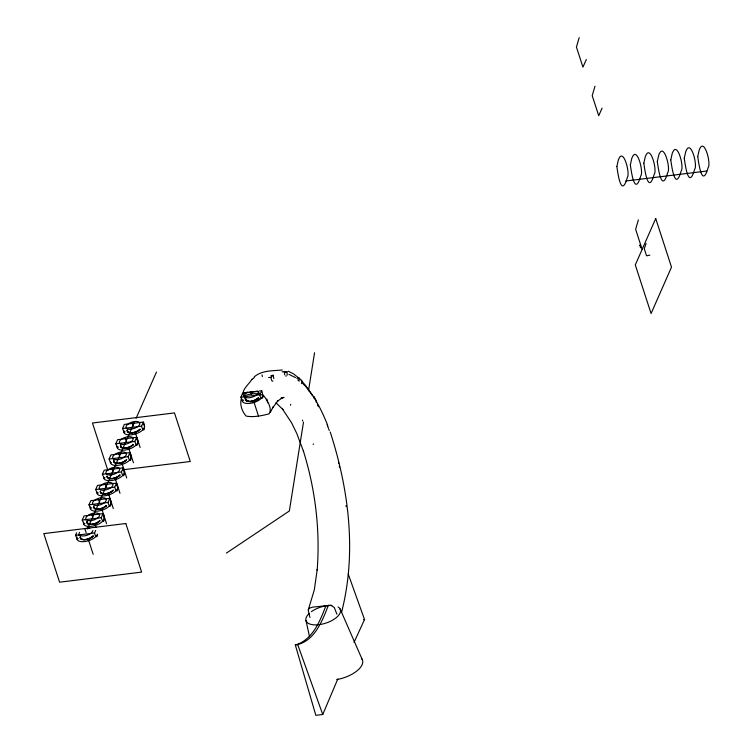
<?xml version="1.0" encoding="UTF-8"?>
<svg xmlns="http://www.w3.org/2000/svg" width="753" height="753" viewBox="0 0 753 753"><rect width="100%" height="100%" fill="white"/><g stroke="black" fill="none" stroke-linecap="round" stroke-linejoin="round"><path stroke-width="1.13" d="M290.63 405.246L290.639 404.323M100.3 491.417C102.464 496.133 110.258 492.942 113.195 490.147M107.011 476.16L107.265 477.28A5.487 1.261 24.6 0 0 108.14 478.127L110.437 478.644M113.731 460.911L113.976 462.031A5.487 1.261 24.6 0 0 114.851 462.879L117.148 463.387M120.442 445.654C122.607 450.369 130.401 447.178 133.328 444.383M301.699 383.663L301.821 380.623L299.035 378.072L296.795 378.345M136.331 432.664L134.778 433.389M313.549 397.866L313.756 396.323L316.392 400.907L316.147 402.384M302.49 420.861L302.602 420.08M80.223 536.804C81.531 542.104 90.275 538.753 93.052 535.92M86.934 521.547L87.132 523.053A5.487 1.261 24.6 0 0 87.997 523.9M93.645 506.289L93.843 507.795A5.487 1.261 24.6 0 0 94.709 508.642M245.572 398.619L245.77 400.125A5.487 1.252 24.6 0 0 246.636 400.963L248.942 401.481M303.515 422.028L289.35 510.986L226.399 553.097M308.485 390.845L314.566 352.715M640.445 247.709L640.106 244.772L639.749 245.582M97.504 535.27C96.958 539.073 94.586 534.639 94.558 532.983L95.687 530.413M241.722 397.65C239.172 403.476 242.005 411.618 246.156 416.098C253.648 417.491 261.799 415.731 269.122 413.849C272.558 408.615 267.362 400.615 264.049 396.153C258.298 392.125 250.438 393.706 244.217 395.777M275.909 402.733L283.09 409.66L282.422 408.926L291.599 422.81L296.823 433.587L303.581 451.555L303.393 451.009C315.366 489.365 320.26 530.065 317.173 570.153L317.22 569.522L314.283 590.004L308.193 610.137L309.954 617.488M113.788 460.525L114.117 459.772M120.499 445.268L120.828 444.524M129.61 447.96L127.765 448.421M341.542 612.377C356.856 553.135 348.912 489.582 330.219 432.006M251.926 379.154C249.469 384.086 241.045 389.602 243.567 395.899M326.021 605.45C320.157 620.801 312.702 640.003 295.327 645.01L315.836 715.35L322.755 714.503L337.796 678.971M328.43 605.158C322.359 620.905 314.274 642.045 295.327 645.01M91.791 507.682L90.633 508.642L88.967 504.811L90.774 500.698L109.797 498.364C112.046 501.479 110.738 511.767 107.99 502.467L109.797 498.364M243.718 400.012L242.56 400.963L240.894 397.132L242.701 393.038L257.253 391.249M313.192 444.486L313.399 443.903M89.315 539.562L87.95 540.193M254.683 401.349L252.839 401.716M308.297 609.648L309.568 608.123L312.834 607.097L330.727 605.318L334.276 607.455L336.883 614.175M78.199 538.668L77.211 539.148L75.535 535.317L76.665 532.757M84.91 523.41L83.922 523.89L82.246 520.069L84.054 515.956L103.086 513.621C105.335 516.737 104.027 527.025 101.278 517.725L103.086 513.621M98.332 492.904L97.344 493.384L95.678 489.554L97.485 485.45L116.508 483.106C118.758 486.222 117.449 496.519 114.701 487.21L116.508 483.106M105.043 477.647L104.055 478.127L102.389 474.296L104.196 470.192L123.219 467.848C125.469 470.964 124.16 481.261 121.412 471.962L123.219 467.848M111.557 462.756L110.446 462.446L109.1 459.038L110.907 454.934L129.93 452.591C132.18 455.716 130.871 466.003 128.123 456.704L129.93 452.591M118.475 447.131L117.487 447.611L115.811 443.79L117.619 439.677L136.641 437.342C138.9 440.458 137.583 450.746 134.834 441.446L136.641 437.342M125.186 431.874L124.198 432.363L122.523 428.532L124.33 424.419L143.352 422.085C145.611 425.2 144.303 435.488 141.545 426.189L143.352 422.085M87.414 528.983L134.712 421.482M136.133 418.254L156.473 372.029M579.198 37.65L576.422 47.053L582.944 67.149L586.305 59.515M594.983 86.247L592.206 95.65L598.739 115.736L602.089 108.112M638.403 219.867L635.626 229.279L642.149 249.365M646.102 243.558L644.276 248.725L646.582 255.822L649.867 255.145M262.797 394.723C264.049 399.269 260.114 399.711 259.917 394.788L261.724 390.694L259.493 390.967M354.042 642.356L364.537 619.55L348.272 574.191M251.351 394.026L252.151 392.322M116.169 478.541L114.851 479.172M270.393 412.324L273.094 406.968L272.605 407.862L278.111 400.587L277.255 401.33L282.648 397.622L281.471 398.186L284.06 397.358L281.085 398.064M259.531 398.619L255.7 401.575L250.165 401.744M243.059 393.433L243.925 393.075A17.234 14.091 23.9 0 1 244.386 393L247.652 392.586M127.539 429.266L127.398 431.516A5.487 1.261 24.6 0 0 128.274 432.363L130.58 432.881M133.385 444.552L132.575 445.305M113.251 490.325L112.442 491.078M106.54 505.583L105.731 506.336A5.487 0.819 -40.1 0 0 104.196 507.4M99.82 520.831L99.01 521.584A5.487 0.819 -40.1 0 0 97.485 522.657M93.108 536.089L92.299 536.842M122.701 463.509L121.346 463.895M251.85 379.616L254.203 377.62M268.633 377.554L270.873 377.281L273.226 375.286L273.791 378.543M254.185 376.924C261.799 370.147 272.821 370.994 282.3 369.977M140.039 429.125C136.961 431.911 130.241 434.773 127.201 430.885A5.45 2.541 28.9 0 1 127.426 429.897A5.45 3.68 30.7 0 1 127.596 429.436M126.617 459.641C123.501 462.436 116.969 465.213 113.759 461.476A5.45 2.541 28.9 0 1 113.759 461.024M119.906 474.898C116.828 477.684 110.098 480.536 107.067 476.658A5.45 2.541 28.9 0 1 107.048 476.282M106.484 505.404C103.368 508.2 96.826 510.976 93.626 507.24A5.45 2.541 28.9 0 1 93.701 506.468M99.773 520.662C96.695 523.448 89.965 526.3 86.924 522.422A5.45 2.541 28.9 0 1 87.15 521.434A7.219 3.37 -18 0 0 91.292 524.493A7.219 3.37 -18 0 0 99.904 520.85M258.411 397.735C255.323 400.511 248.612 403.363 245.563 399.495A5.45 2.532 29 0 1 245.629 398.798M102.323 509.442L100.921 509.442M108.856 494.279L109.477 493.629M137.743 431.177L134.486 432.401A5.45 1.252 -10.2 0 0 132.443 432.871A5.45 0.772 4 0 0 130.495 432.862M117.6 476.941L114.352 478.164A5.45 1.252 -10.2 0 0 112.301 478.635A5.45 0.772 4 0 0 110.362 478.626M104.178 507.456L100.921 508.68A5.45 1.252 -10.2 0 0 98.878 509.15A5.45 0.772 4 0 0 96.93 509.141M97.466 522.714L94.21 523.928A5.45 1.252 -10.2 0 0 92.167 524.399A5.45 0.772 4 0 0 90.219 524.389L87.932 523.881M90.755 537.962L87.499 539.186A5.45 1.252 -10.2 0 0 85.456 539.656A5.45 0.772 4 0 0 83.508 539.647L81.22 539.139M256.105 399.777L252.848 401.001A5.45 1.261 -10.2 0 0 250.805 401.471A5.45 0.781 4 0 0 248.866 401.462M108.658 494.345L107.792 494.363M625.771 180.993L706.643 171.044M282.064 371.803L286.997 371.822L287.222 375.116M284.756 372.104L286.997 371.822M270.986 375.559L273.226 375.286M248.01 392.539L257.14 391.438M240.894 397.132L259.917 394.788M122.523 428.532L141.545 426.189M115.811 443.79L134.834 441.446M109.1 459.038L128.123 456.704M123.266 469.75L190.274 461.504L174.489 412.917L92.459 423.007L107.886 470.493M102.389 474.296L121.412 471.962M95.678 489.554L114.701 487.21M88.967 504.811L107.99 502.467M82.246 520.069L101.278 517.725M75.535 535.317L94.558 532.983M363.671 619.653L364.537 619.55M123.859 448.129L121.497 447.602A5.487 1.261 24.6 0 1 120.725 446.783L120.489 446.143A5.45 2.541 28.9 0 1 120.715 445.155A5.45 3.68 30.7 0 1 120.885 444.694A7.229 3.37 -18 0 0 124.546 448.223A7.229 3.37 -18 0 0 133.469 444.571M103.726 493.902L101.363 493.375M97.015 509.16L94.643 508.623M94.502 524.916L96.026 524.079M288.907 374.363L295.505 377.601M248.857 401.349L248.048 401.01M288.258 371.191L293.67 373.987L298.847 378.072M247.313 400.624L245.12 398.789M302.329 382.985C314.161 394.638 321.427 409.933 327.63 425.116M301.238 380.425L305.85 385.818L312.495 395.673M244.593 398.064L244.311 397.593M317.38 404.615L318.425 406.714M80.411 538.31L80.213 537.68A5.45 2.541 28.9 0 1 80.279 536.974M340.083 608.923L362.146 659.364M327.141 424.654L327.847 426.593M327.988 426.989L328.412 428.146M328.694 428.928L329.259 430.481M297.736 644.709L322.755 714.503M132.217 423.073L133.149 425.953M135.653 433.643L140.152 447.489M125.506 438.331L126.438 441.202M128.744 448.317L133.441 462.747M118.786 453.579L119.727 456.459M122.033 463.575L126.72 478.004M112.075 468.837L113.016 471.717M115.51 479.407L120.009 493.262M105.364 484.094L106.295 486.975M108.611 494.081L113.298 508.51M98.652 499.352L99.584 502.223M101.9 509.339L106.587 523.768M91.941 514.6L92.873 517.48M95.189 524.596L96.055 527.279M85.23 529.858L86.162 532.738M88.478 539.854L93.165 554.283M250.589 391.673L251.521 394.553M253.827 401.678L258.505 416.117M261.724 390.694L262.581 393.631M259.757 394.111L258.063 391.372A11.333 9.262 23.9 0 0 257.14 391.438M271.588 380.406L270.873 377.281M338.436 462.37L338.652 463.283M339.274 466.022L339.584 467.387M305.982 620.576L309.511 636.643M262.025 374.9L262.373 376.622M266.882 399.081L267.616 402.751M284.709 374.843L284.305 371.53M346.004 505.649L346.126 506.618M299.092 381.272L299.035 378.072M285.641 375.973A10.834 0.819 -5.4 0 1 286.375 376.011M272.934 380.896A10.834 2.221 -11.4 0 1 272.172 381.329M262.938 394.873A10.834 5.036 -18 0 1 252.584 402.893A10.834 5.036 -18 0 1 242.118 400.107M297.83 379.86A7.219 2.504 0.7 0 1 298.141 380.566M143.447 424.381A10.834 5.055 -18 0 1 135.709 433.879A10.834 5.055 -18 0 1 123.897 430.716M136.735 439.639A10.834 5.055 -18 0 1 129.356 449.004A10.834 5.055 -18 0 1 117.082 446.369M130.024 454.887A10.834 5.055 -18 0 1 123.012 464.14A10.834 5.055 -18 0 1 110.324 462.003M122.955 469.91A10.834 5.055 -18 0 1 116.301 479.388A10.834 5.055 -18 0 1 103.66 476.875M116.244 485.167A10.834 5.055 -18 0 1 109.59 494.646A10.834 5.055 -18 0 1 96.949 492.133M110.202 500.924A10.834 5.055 -18 0 1 101.777 510.27A10.834 5.055 -18 0 1 90.341 506.995M103.49 516.172A10.834 5.055 -18 0 1 95.057 525.528A10.834 5.055 -18 0 1 83.621 522.253M85.296 519.768A10.834 5.055 -18 0 1 85.738 519.354M257.893 391.165A7.219 3.36 -18 0 1 254.156 396.389A7.219 3.36 -18 0 1 245.271 397.142A7.219 3.36 -18 0 1 247.323 392.049M245.666 398.845A7.219 3.36 -18 0 0 250.222 401.537A7.219 3.36 -18 0 0 258.543 397.923L257.658 398.657A5.487 0.828 -40 0 0 256.124 399.721M97.438 534.206A10.834 5.055 -18 0 1 85.023 541.529A10.834 5.055 -18 0 1 77.07 537.096M78.585 535.025A10.834 5.055 -18 0 1 79.027 534.611M127.586 429.539A7.229 3.37 -18 0 0 131.257 432.966A7.229 3.37 -18 0 0 140.18 429.314L139.286 430.057A5.487 0.819 -40.1 0 0 137.761 431.121M123.784 448.11A5.45 0.772 4 0 1 125.732 448.11A5.45 1.252 -10.2 0 1 127.765 447.63L131.031 446.435A5.487 0.819 -40.1 0 1 132.641 445.23M117.073 463.368A5.45 0.772 4 0 1 119.021 463.368A5.45 1.252 -10.2 0 1 121.054 462.888L124.32 461.683A5.487 0.819 -40.1 0 1 125.93 460.488L126.673 459.81A7.229 3.37 -18 0 1 118.729 463.434A7.229 3.37 -18 0 1 113.788 461.09M107.077 476.348A7.229 3.37 -18 0 0 112.018 478.682A7.229 3.37 -18 0 0 120.047 475.087L119.153 475.821A5.487 0.819 -40.1 0 0 117.628 476.884M103.65 493.883A5.45 0.772 4 0 1 105.589 493.874A5.45 1.252 -10.2 0 1 107.632 493.394L110.889 492.198A5.487 0.819 -40.1 0 1 112.498 491.003M113.327 490.344A7.229 3.37 -18 0 1 104.996 493.968A7.229 3.37 -18 0 1 100.431 491.257M101.42 493.384A5.487 1.261 24.6 0 1 100.591 492.556L100.347 491.907A5.45 2.541 28.9 0 1 100.413 491.21M106.615 505.592A7.229 3.37 -18 0 1 98.285 509.226A7.229 3.37 -18 0 1 93.72 506.515M92.892 530.479A7.219 3.37 -18 0 1 84.515 535.882A7.219 3.37 -18 0 1 79.526 532.371M84.684 528.973A7.219 3.37 -18 0 1 89.88 528.239M93.193 536.108A7.219 3.37 -18 0 1 84.873 539.732A7.219 3.37 -18 0 1 80.317 537.021M90.774 537.915A5.487 0.819 -40.1 0 1 92.365 536.767M81.286 539.157A5.487 1.261 24.6 0 1 80.449 538.32M338.069 606.937A18.053 8.415 -18 0 1 334.078 619.258A18.053 8.415 -18 0 1 311.262 624.463A18.053 8.415 -18 0 1 309.069 613.563M311.384 611.662A18.053 8.415 -18 0 1 331.866 605.403M361.506 658.414A23.465 10.947 -18 0 1 336.723 679.554M616.867 166.517C617.968 174.216 621.329 198.896 627.418 177.19C630.186 173.661 623.748 148.266 619.022 158.412A45.905 15.606 83 0 0 618.345 159.947L616.867 166.517M630.346 164.86C631.372 172.032 634.741 197.107 640.699 176.014C643.928 172.475 637.264 146.59 632.501 156.756A45.905 15.606 83 0 0 631.823 158.281L630.346 164.86M643.824 163.194C644.85 170.385 648.22 195.432 654.178 174.357C657.407 170.818 650.743 144.934 645.98 155.099A45.905 15.606 83 0 0 645.302 156.624L643.824 163.194M657.303 161.537C658.329 168.71 661.699 193.794 667.657 172.701C670.885 169.152 664.221 143.277 659.459 153.443A45.905 15.606 83 0 0 658.781 154.967L657.303 161.537M670.782 159.881C671.808 167.053 675.177 192.137 681.136 171.044C684.364 167.495 677.7 141.62 672.937 151.786A45.905 15.606 83 0 0 672.26 153.311L670.782 159.881M684.261 158.224C685.296 165.444 688.637 190.434 694.614 169.378C697.843 165.839 691.179 139.964 686.416 150.12A45.905 15.606 83 0 0 685.738 151.654L684.261 158.224M697.739 156.568C698.765 163.74 702.135 188.815 708.093 167.721C711.321 164.182 704.657 138.307 699.895 148.463A45.905 15.606 83 0 0 699.217 149.998L697.739 156.568M655.722 218.53L635.297 264.943L651.081 313.54L671.507 267.117L655.722 218.53M125.817 523.523L43.796 533.613L59.581 582.201L141.611 572.111L125.817 523.523M130.165 429.21A7.219 3.37 -18 0 0 139.842 423.195A7.219 3.37 -18 0 0 128.81 423.515A7.219 3.37 -18 0 0 130.165 429.21M123.454 444.458A7.219 3.37 -18 0 0 133.13 438.453A7.219 3.37 -18 0 0 122.099 438.773A7.219 3.37 -18 0 0 123.454 444.458M116.743 459.716A7.219 3.37 -18 0 0 126.419 453.711A7.219 3.37 -18 0 0 115.388 454.031A7.219 3.37 -18 0 0 116.743 459.716M110.032 474.974A7.219 3.37 -18 0 0 119.708 468.968A7.219 3.37 -18 0 0 108.677 469.288A7.219 3.37 -18 0 0 110.032 474.974M103.321 490.231A7.219 3.37 -18 0 0 112.988 484.217A7.219 3.37 -18 0 0 101.966 484.537A7.219 3.37 -18 0 0 103.321 490.231M96.61 505.489A7.219 3.37 -18 0 0 106.277 499.474A7.219 3.37 -18 0 0 95.255 499.794A7.219 3.37 -18 0 0 96.61 505.489M89.889 520.737A7.219 3.37 -18 0 0 99.565 514.732A7.219 3.37 -18 0 0 88.534 515.052A7.219 3.37 -18 0 0 89.889 520.737"/></g></svg>
